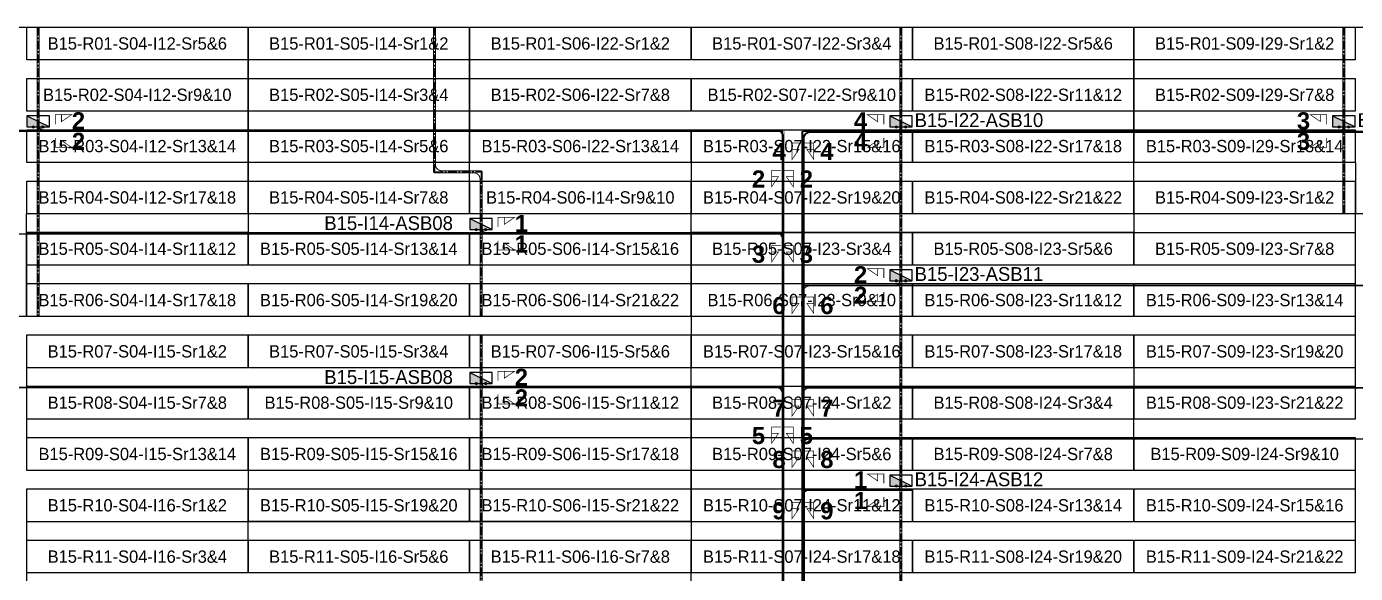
# Model space of a CAD drawing. Header units: metres. Extents: x 531263 to 531754, y 2674954 to 2675327.
# Drawn here: x 531365.4 to 531559.8, y 2675246.7 to 2675326.7 of the extents above; entities that cross this region are included whole.
import ezdxf
from ezdxf.enums import TextEntityAlignment as Align

# ---------------------------------------------------------------- set-up
doc = ezdxf.new("R2010")
doc.units = ezdxf.units.M
doc.header["$MEASUREMENT"] = 0
doc.linetypes.add('CENTER', pattern=[2, 1.25, -0.25, 0.25, -0.25])
doc.layers.add('Boundary-12.5 MW Block', color=6, linetype='Continuous', lineweight=9)
doc.layers.add('PILE', color=1, linetype='Continuous', lineweight=15)
for name, color, linetype in [('DC Trench BL-15', 114, 'Continuous'), ('E-Inverter Grouping', 2, 'Continuous'), ('Inverter Block-15', 7, 'Continuous'), ('LT Cable(AG) INV to LT Panel BL-15', 2, 'Continuous'), ('Messenger Wire Block-14 (Master Path)', 30, 'Continuous'), ('Messenger Wire Block-14 (MW Path)', 191, 'Continuous'), ('MMS Table Block-15', 8, 'Continuous'), ('Plan Line - DC', 40, 'Continuous'), ('Section Marking BL-15', 2, 'Continuous')]:
    doc.layers.add(name, color=color, linetype=linetype)
doc.styles.add('BoldTextStyle', font='arialbd.ttf')
doc.styles.get("Standard").update_dxf_attribs({"font": 'Adani Regular.ttf'})

# ---------------------------------------------------------------- blocks, each defined once
blk = doc.blocks.new('MMS Table (32.292 x 4.788)')
at = {"color": 0}
blk.add_lwpolyline([(0, -0.002), (0, 4.786), (32.292, 4.786), (32.292, -0.002)], close=True, dxfattribs=at)
at = {"color": 7}
blk.add_attdef('ID1', text='', height=1.8, dxfattribs=at).set_placement((16.146, 2.392), align=Align.MIDDLE_CENTER)
blk = doc.blocks.new('Inverter Block')
h = blk.add_hatch(color=0)
h.dxf.hatch_style = 1
h.paths.add_polyline_path([(-1.46, 2.27), (-1.46, 0.85), (1.46, 0.85)])
at = {"color": 0}
blk.add_lwpolyline([(1.46, 2.27), (-1.46, 2.27), (-1.46, 0.85), (1.46, 0.85)], close=True, dxfattribs=at)
blk.add_lwpolyline([(-1.46, 2.27), (1.46, 0.85)], dxfattribs=at)
at = {"layer": 'PILE'}
for centre in [(-0.61, 0.85), (0.61, 0.85)]:
    blk.add_circle(centre, 0.156, dxfattribs=at)
at = {"color": 7}
blk.add_attdef('ID', (-1.46, 3.01), '', height=1.8, dxfattribs=at)

msp = doc.modelspace()

# ---------------------------------------------------------------- linework, layer by layer
at = {"layer": 'Boundary-12.5 MW Block', "const_width": 0.05}
msp.add_lwpolyline([(531268.32, 2675326.58), (531754.1, 2675326.58), (531754.1, 2675089.29), (531328.1, 2675089.29), (531328.1, 2674954.29), (531263.42, 2674954.29), (531263.42, 2675086.58), (531268.32, 2675086.58)], close=True, dxfattribs=at)
at = {"layer": 'DC Trench BL-15', "color": 40, "const_width": 0.15}
for points in [[(531367.28, 2675326.58), (531366.98, 2675326.58), (531366.98, 2675284.29), (531367.28, 2675284.29)], [(531558.25, 2675326.58), (531557.95, 2675326.58), (531557.95, 2675299.29), (531558.25, 2675299.29)], [(531432.06, 2675281.58), (531431.76, 2675281.58), (531431.76, 2675201.79), (531432.06, 2675201.79)]]:
    msp.add_lwpolyline(points, close=True, dxfattribs=at)
for points in [[(531432.06, 2675305.43), (531431.91, 2675305.58), (531426.14, 2675305.58, -0.414214), (531425.24, 2675306.48), (531425.24, 2675326.58), (531424.94, 2675326.58), (531424.94, 2675305.43), (531425.1, 2675305.28), (531430.86, 2675305.28, -0.414214), (531431.76, 2675304.38), (531431.76, 2675284.29), (531432.06, 2675284.29)], [(531534.12, 2675230.43), (531533.97, 2675230.58), (531494.37, 2675230.58, -0.414214), (531493.47, 2675231.48), (531493.47, 2675326.58), (531493.17, 2675326.58), (531493.17, 2675231.18, 0.414214), (531494.07, 2675230.28), (531532.92, 2675230.28, -0.414214), (531533.82, 2675229.38), (531533.82, 2675201.79), (531534.12, 2675201.79)]]:
    msp.add_lwpolyline(points, format="xyb", close=True, dxfattribs=at)
at = {"layer": 'E-Inverter Grouping'}
for points in [[(531397.78, 2675326.58), (531397.78, 2675299.29), (531365.39, 2675299.29), (531365.39, 2675284.29), (531333.1, 2675284.29), (531333.1, 2675321.79), (531300.71, 2675321.79), (531300.71, 2675326.58)], [(531462.57, 2675284.29), (531365.49, 2675284.29), (531365.49, 2675296.58), (531397.88, 2675296.58), (531397.88, 2675326.58), (531430.18, 2675326.58), (531430.18, 2675304.08), (531462.57, 2675304.08)], [(531527.35, 2675299.29), (531462.67, 2675299.29), (531462.67, 2675306.79), (531430.28, 2675306.79), (531430.28, 2675326.58), (531527.35, 2675326.58)], [(531527.45, 2675296.58), (531527.45, 2675304.08), (531559.74, 2675304.08), (531559.74, 2675269.29), (531527.45, 2675269.29), (531527.45, 2675276.79), (531462.67, 2675276.79), (531462.67, 2675296.58)], [(531462.57, 2675254.29), (531397.88, 2675254.29), (531397.88, 2675261.79), (531365.49, 2675261.79), (531365.49, 2675281.58), (531462.57, 2675281.58)], [(531527.35, 2675266.58), (531559.74, 2675266.58), (531559.74, 2675246.79), (531462.67, 2675246.79), (531462.67, 2675274.08), (531527.35, 2675274.08)], [(531462.57, 2675224.29), (531430.28, 2675224.29), (531430.28, 2675231.79), (531365.49, 2675231.79), (531365.49, 2675259.08), (531397.78, 2675259.08), (531397.78, 2675251.58), (531462.57, 2675251.58)]]:
    msp.add_lwpolyline(points, close=True, dxfattribs=at)
at = {"layer": 'E-Inverter Grouping', "color": 3}
msp.add_lwpolyline([(531624.53, 2675326.58), (531624.53, 2675306.79), (531592.14, 2675306.79), (531592.14, 2675299.29), (531559.84, 2675299.29), (531559.84, 2675306.79), (531527.45, 2675306.79), (531527.45, 2675326.58)], close=True, dxfattribs=at)
at = {"layer": 'LT Cable(AG) INV to LT Panel BL-15'}
for points in [[(531487.71, 2675216.76), (531485.04, 2675216.76, -0.166897), (531484.49, 2675216.95), (531483.03, 2675218.09, 0.103275), (531482.67, 2675218.16), (531476.9, 2675218.16, -0.414214), (531476, 2675219.06), (531476, 2675230.35, -0.031335), (531476.01, 2675230.47), (531476.07, 2675230.94, 0.031335), (531476.07, 2675231.05), (531476.07, 2675310.56, 0.414214), (531475.17, 2675311.46), (531303.25, 2675311.46, -0.414214), (531302.35, 2675312.36), (531302.35, 2675312.69)], [(531485.72, 2675216.78), (531485.05, 2675216.78, -0.166742), (531484.5, 2675216.97), (531483.03, 2675218.11, 0.103275), (531482.67, 2675218.19), (531476.93, 2675218.19, -0.414214), (531476.03, 2675219.09), (531476.03, 2675230.35, -0.031335), (531476.03, 2675230.47), (531476.09, 2675230.94, 0.031335), (531476.1, 2675231.05), (531476.1, 2675310.59, 0.414214), (531475.2, 2675311.49), (531368.03, 2675311.49, -0.414214), (531367.13, 2675312.39), (531367.13, 2675312.69)], [(531487.71, 2675216.73), (531485.03, 2675216.73, -0.167053), (531484.48, 2675216.92), (531483.02, 2675218.06, 0.103275), (531482.66, 2675218.14), (531476.88, 2675218.14, -0.414214), (531475.98, 2675219.04), (531475.98, 2675230.36, -0.031335), (531475.98, 2675230.47), (531476.04, 2675230.94, 0.031335), (531476.05, 2675231.05), (531476.05, 2675295.54, 0.414214), (531475.15, 2675296.44), (531432.81, 2675296.44, -0.414214), (531431.91, 2675297.34), (531431.91, 2675297.69)], [(531487.71, 2675216.68), (531485.02, 2675216.68, -0.167366), (531484.47, 2675216.88), (531483.01, 2675218.01, 0.103275), (531482.65, 2675218.09), (531476.83, 2675218.09, -0.414214), (531475.93, 2675218.99), (531475.93, 2675230.36, -0.031335), (531475.93, 2675230.47), (531475.99, 2675230.94, 0.031335), (531476, 2675231.05), (531476, 2675272.99, 0.414214), (531475.1, 2675273.89), (531335.64, 2675273.89, -0.414214), (531334.74, 2675274.79), (531334.74, 2675275.19)], [(531487.71, 2675216.71), (531485.03, 2675216.71, -0.167209), (531484.47, 2675216.9), (531483.02, 2675218.04, 0.103275), (531482.66, 2675218.11), (531476.85, 2675218.11, -0.414214), (531475.95, 2675219.01), (531475.95, 2675230.36, -0.031335), (531475.96, 2675230.47), (531476.02, 2675230.94, 0.031335), (531476.02, 2675231.05), (531476.02, 2675273.01, 0.414214), (531475.12, 2675273.91), (531432.81, 2675273.91, -0.414214), (531431.91, 2675274.81), (531431.91, 2675275.19)]]:
    msp.add_lwpolyline(points, format="xyb", dxfattribs=at)
at = {"layer": 'LT Cable(AG) INV to LT Panel BL-15', "color": 5}
for points in [[(531490.75, 2675217.36), (531487.24, 2675217.36, -0.414214), (531486.34, 2675218.26), (531486.34, 2675221.38, 0.214019), (531486.04, 2675222.05), (531479.32, 2675228.03, -0.214019), (531479.02, 2675228.7), (531479.02, 2675230.36, -0.0289), (531479.03, 2675230.46), (531479.08, 2675230.94, 0.028904), (531479.09, 2675231.05), (531479.09, 2675310.38, -0.414218), (531479.99, 2675311.28), (531492.42, 2675311.28, 0.414214), (531493.32, 2675312.18), (531493.32, 2675312.69)], [(531490.75, 2675217.39), (531487.26, 2675217.39, -0.414214), (531486.36, 2675218.29), (531486.36, 2675221.39, 0.214019), (531486.06, 2675222.06), (531479.35, 2675228.04, -0.214019), (531479.05, 2675228.71), (531479.05, 2675230.36, -0.0289), (531479.05, 2675230.46), (531479.11, 2675230.94, 0.028904), (531479.11, 2675231.04), (531479.11, 2675310.35, -0.414218), (531480.01, 2675311.25), (531557.2, 2675311.25, 0.414214), (531558.1, 2675312.15), (531558.1, 2675312.69)], [(531490.75, 2675217.41), (531487.29, 2675217.41, -0.414214), (531486.39, 2675218.31), (531486.39, 2675221.4, 0.214019), (531486.09, 2675222.07), (531479.37, 2675228.05, -0.214019), (531479.07, 2675228.72), (531479.07, 2675230.36, -0.0289), (531479.08, 2675230.46), (531479.13, 2675230.94, 0.028904), (531479.14, 2675231.04), (531479.14, 2675310.33, -0.414218), (531480.04, 2675311.23), (531654.38, 2675311.23, 0.414214), (531655.28, 2675312.13), (531655.28, 2675312.69)], [(531490.75, 2675217.44), (531487.31, 2675217.44, -0.414214), (531486.41, 2675218.34), (531486.41, 2675221.41, 0.214019), (531486.11, 2675222.08), (531479.4, 2675228.06, -0.214019), (531479.1, 2675228.73), (531479.1, 2675230.35, -0.0289), (531479.1, 2675230.46), (531479.16, 2675230.94, 0.028904), (531479.16, 2675231.04), (531479.16, 2675310.3, -0.414218), (531480.06, 2675311.2), (531719.16, 2675311.2, 0.414214), (531720.06, 2675312.1), (531720.06, 2675312.69)], [(531488.81, 2675217.31), (531487.19, 2675217.31, -0.414214), (531486.29, 2675218.21), (531486.29, 2675221.36, 0.214019), (531485.99, 2675222.03), (531479.27, 2675228.01, -0.214019), (531478.97, 2675228.68), (531478.97, 2675230.36, -0.0289), (531478.98, 2675230.47), (531479.03, 2675230.94, 0.028904), (531479.04, 2675231.05), (531479.04, 2675287.93, -0.414218), (531479.94, 2675288.83), (531492.42, 2675288.83, 0.414214), (531493.32, 2675289.73), (531493.32, 2675290.19)], [(531488.81, 2675217.34), (531487.21, 2675217.34, -0.414214), (531486.31, 2675218.24), (531486.31, 2675221.37, 0.214019), (531486.01, 2675222.04), (531479.3, 2675228.02, -0.214019), (531479, 2675228.69), (531479, 2675230.36, -0.0289), (531479, 2675230.46), (531479.06, 2675230.94, 0.028904), (531479.06, 2675231.05), (531479.06, 2675287.9, -0.414218), (531479.96, 2675288.8), (531589.6, 2675288.8, 0.414214), (531590.5, 2675289.7), (531590.5, 2675290.19)], [(531488.81, 2675217.29), (531487.16, 2675217.29, -0.414214), (531486.26, 2675218.19), (531486.26, 2675221.34, 0.214019), (531485.96, 2675222.02), (531479.25, 2675227.99, -0.214019), (531478.95, 2675228.67), (531478.95, 2675230.36, -0.0289), (531478.95, 2675230.47), (531479.01, 2675230.95, 0.028904), (531479.01, 2675231.05), (531479.01, 2675272.95, -0.414218), (531479.91, 2675273.85), (531686.77, 2675273.85, 0.414214), (531687.67, 2675274.75), (531687.67, 2675275.19)], [(531488.81, 2675217.26), (531487.14, 2675217.26, -0.414214), (531486.24, 2675218.16), (531486.24, 2675221.33, 0.214019), (531485.94, 2675222), (531479.22, 2675227.98, -0.214019), (531478.92, 2675228.65), (531478.92, 2675230.36, -0.0289), (531478.93, 2675230.47), (531478.98, 2675230.95, 0.028904), (531478.99, 2675231.05), (531478.99, 2675265.48, -0.414218), (531479.89, 2675266.38), (531589.6, 2675266.38, 0.414214), (531590.5, 2675267.28), (531590.5, 2675267.69)], [(531486.74, 2675217.32, -0.293328), (531486.21, 2675218.14), (531486.21, 2675221.32, 0.214019), (531485.91, 2675221.99), (531479.2, 2675227.97, -0.214019), (531478.9, 2675228.64), (531478.9, 2675230.37, -0.0289), (531478.9, 2675230.47), (531478.96, 2675230.95, 0.028904), (531478.96, 2675231.05), (531478.96, 2675258, -0.414218), (531479.86, 2675258.9), (531492.42, 2675258.9, 0.414214), (531493.32, 2675259.8), (531493.32, 2675260.19)]]:
    msp.add_lwpolyline(points, format="xyb", dxfattribs=at)
at = {"layer": 'Messenger Wire Block-14 (Master Path)'}
for points in [[(531300.71, 2675311.38), (531475.99, 2675311.38)], [(531475.99, 2675231), (531475.99, 2675311.38)], [(531478.99, 2675231), (531478.99, 2675311.38)], [(531478.99, 2675311.38), (531721.7, 2675311.38)], [(531333.1, 2675296.38), (531475.99, 2675296.38)], [(531478.99, 2675288.88), (531592.14, 2675288.88)], [(531333.1, 2675273.88), (531475.99, 2675273.88)], [(531478.99, 2675273.88), (531689.31, 2675273.88)], [(531478.99, 2675266.38), (531592.14, 2675266.38)], [(531478.99, 2675258.88), (531494.96, 2675258.88)]]:
    msp.add_lwpolyline(points, dxfattribs=at)
at = {"layer": 'Messenger Wire Block-14 (MW Path)', "const_width": 0.1}
for points in [[(531300.71, 2675311.38), (531475.99, 2675311.38)], [(531476.24, 2675231), (531476.24, 2675311.38)], [(531478.74, 2675231), (531478.74, 2675311.38)], [(531478.99, 2675311.38), (531721.7, 2675311.38)], [(531333.1, 2675296.38), (531475.99, 2675296.38)], [(531478.99, 2675288.88), (531592.14, 2675288.88)], [(531333.1, 2675273.88), (531475.99, 2675273.88)], [(531478.99, 2675273.88), (531689.31, 2675273.88)], [(531478.99, 2675266.38), (531592.14, 2675266.38)], [(531479.24, 2675231), (531479.24, 2675266.38)], [(531478.99, 2675258.88), (531494.96, 2675258.88)]]:
    msp.add_lwpolyline(points, dxfattribs=at)
at = {"layer": 'Plan Line - DC', "color": 6, "linetype": 'CENTER'}
for points in [[(531367.13, 2675326.58), (531367.13, 2675284.29)], [(531425.09, 2675326.58), (531425.09, 2675305.43)], [(531493.32, 2675326.58), (531493.32, 2675230.43)], [(531558.1, 2675326.58), (531558.1, 2675299.29)], [(531425.1, 2675305.43), (531431.91, 2675305.43)], [(531431.91, 2675305.43), (531431.91, 2675284.29)], [(531431.91, 2675281.58), (531431.91, 2675201.79)]]:
    msp.add_lwpolyline(points, dxfattribs=at)
at = {"layer": 'Section Marking BL-15', "color": 94, "lineweight": 35, "true_color": 0x00a500, "const_width": 0.1}
for points in [[(531369.63, 2675312.38), (531369.63, 2675313.77), (531372.03, 2675313.77), (531370.55, 2675312.76), (531370.55, 2675313.77)], [(531490.82, 2675312.38), (531490.82, 2675313.77), (531488.42, 2675313.77), (531489.9, 2675312.76), (531489.9, 2675313.77)], [(531555.6, 2675312.38), (531555.6, 2675313.77), (531553.2, 2675313.77), (531554.68, 2675312.76), (531554.68, 2675313.77)], [(531369.63, 2675310.38), (531369.63, 2675308.99), (531372.03, 2675308.99), (531370.55, 2675310), (531370.55, 2675308.99)], [(531490.82, 2675310.38), (531490.82, 2675308.99), (531488.42, 2675308.99), (531489.9, 2675310), (531489.9, 2675308.99)], [(531555.6, 2675310.38), (531555.6, 2675308.99), (531553.2, 2675308.99), (531554.68, 2675310), (531554.68, 2675308.99)], [(531478.79, 2675309.63), (531477.4, 2675309.63), (531477.4, 2675307.23), (531478.41, 2675308.71), (531477.4, 2675308.71)], [(531479.19, 2675309.63), (531480.58, 2675309.63), (531480.58, 2675307.23), (531479.57, 2675308.71), (531480.58, 2675308.71)], [(531475.79, 2675305.63), (531474.4, 2675305.63), (531474.4, 2675303.23), (531475.41, 2675304.71), (531474.4, 2675304.71)], [(531476.19, 2675305.63), (531477.58, 2675305.63), (531477.58, 2675303.23), (531476.57, 2675304.71), (531477.58, 2675304.71)], [(531434.41, 2675297.38), (531434.41, 2675298.77), (531436.81, 2675298.77), (531435.33, 2675297.76), (531435.33, 2675298.77)], [(531434.41, 2675295.38), (531434.41, 2675293.99), (531436.81, 2675293.99), (531435.33, 2675295), (531435.33, 2675293.99)], [(531475.79, 2675294.63), (531474.4, 2675294.63), (531474.4, 2675292.23), (531475.41, 2675293.71), (531474.4, 2675293.71)], [(531476.19, 2675294.63), (531477.58, 2675294.63), (531477.58, 2675292.23), (531476.57, 2675293.71), (531477.58, 2675293.71)], [(531490.82, 2675289.88), (531490.82, 2675291.27), (531488.42, 2675291.27), (531489.9, 2675290.26), (531489.9, 2675291.27)], [(531478.79, 2675287.13), (531477.4, 2675287.13), (531477.4, 2675284.73), (531478.41, 2675286.21), (531477.4, 2675286.21)], [(531479.19, 2675287.13), (531480.58, 2675287.13), (531480.58, 2675284.73), (531479.57, 2675286.21), (531480.58, 2675286.21)], [(531490.82, 2675287.88), (531490.82, 2675286.49), (531488.42, 2675286.49), (531489.9, 2675287.5), (531489.9, 2675286.49)], [(531434.41, 2675274.88), (531434.41, 2675276.27), (531436.81, 2675276.27), (531435.33, 2675275.26), (531435.33, 2675276.27)], [(531434.41, 2675272.88), (531434.41, 2675271.49), (531436.81, 2675271.49), (531435.33, 2675272.5), (531435.33, 2675271.49)], [(531478.79, 2675272.13), (531477.4, 2675272.13), (531477.4, 2675269.73), (531478.41, 2675271.21), (531477.4, 2675271.21)], [(531479.19, 2675272.13), (531480.58, 2675272.13), (531480.58, 2675269.73), (531479.57, 2675271.21), (531480.58, 2675271.21)], [(531475.79, 2675268.13), (531474.4, 2675268.13), (531474.4, 2675265.73), (531475.41, 2675267.21), (531474.4, 2675267.21)], [(531476.19, 2675268.13), (531477.58, 2675268.13), (531477.58, 2675265.73), (531476.57, 2675267.21), (531477.58, 2675267.21)], [(531478.79, 2675264.63), (531477.4, 2675264.63), (531477.4, 2675262.23), (531478.41, 2675263.71), (531477.4, 2675263.71)], [(531479.19, 2675264.63), (531480.58, 2675264.63), (531480.58, 2675262.23), (531479.57, 2675263.71), (531480.58, 2675263.71)], [(531490.82, 2675259.88), (531490.82, 2675261.27), (531488.42, 2675261.27), (531489.9, 2675260.26), (531489.9, 2675261.27)], [(531490.82, 2675257.88), (531490.82, 2675256.49), (531488.42, 2675256.49), (531489.9, 2675257.5), (531489.9, 2675256.49)], [(531478.79, 2675257.13), (531477.4, 2675257.13), (531477.4, 2675254.73), (531478.41, 2675256.21), (531477.4, 2675256.21)], [(531479.19, 2675257.13), (531480.58, 2675257.13), (531480.58, 2675254.73), (531479.57, 2675256.21), (531480.58, 2675256.21)]]:
    msp.add_lwpolyline(points, dxfattribs=at)

# ---------------------------------------------------------------- block references
at = {"layer": 'Inverter Block-15'}
ref = msp.add_blockref('Inverter Block', (531367.13, 2675311.03), dxfattribs=dict(at, xscale=1.124999999976148, yscale=1.124999999976148, zscale=1.124999999976148))
ref.add_attrib('ID', 'B15-I12-ASB09', (531344.19, 2675311.91), dxfattribs={"layer": '0', "color": 7, "height": 2.025})
ref = msp.add_blockref('Inverter Block', (531493.32, 2675311.03), dxfattribs=dict(at, xscale=1.124999999976148, yscale=1.124999999976148, zscale=1.124999999976148))
ref.add_attrib('ID', 'B15-I22-ASB10', (531495.32, 2675311.97), dxfattribs={"layer": '0', "color": 7, "height": 2.025})
ref = msp.add_blockref('Inverter Block', (531558.1, 2675311.03), dxfattribs=dict(at, xscale=1.124999999976148, yscale=1.124999999976148, zscale=1.124999999976148))
ref.add_attrib('ID', 'B15-I29-ASB10', (531560.11, 2675311.97), dxfattribs={"layer": '0', "color": 7, "height": 2.025})
ref = msp.add_blockref('Inverter Block', (531431.91, 2675296.03), dxfattribs=dict(at, xscale=1.124999999976148, yscale=1.124999999976148, zscale=1.124999999976148))
ref.add_attrib('ID', 'B15-I14-ASB08', (531408.98, 2675296.91), dxfattribs={"layer": '0', "color": 7, "height": 2.025})
ref = msp.add_blockref('Inverter Block', (531493.32, 2675288.53), dxfattribs=dict(at, xscale=1.124999999976148, yscale=1.124999999976148, zscale=1.124999999976148))
ref.add_attrib('ID', 'B15-I23-ASB11', (531495.32, 2675289.47), dxfattribs={"layer": '0', "color": 7, "height": 2.025})
ref = msp.add_blockref('Inverter Block', (531431.91, 2675273.53), dxfattribs=dict(at, xscale=1.124999999976148, yscale=1.124999999976148, zscale=1.124999999976148))
ref.add_attrib('ID', 'B15-I15-ASB08', (531408.98, 2675274.41), dxfattribs={"layer": '0', "color": 7, "height": 2.025})
ref = msp.add_blockref('Inverter Block', (531493.32, 2675258.53), dxfattribs=dict(at, xscale=1.124999999976148, yscale=1.124999999976148, zscale=1.124999999976148))
ref.add_attrib('ID', 'B15-I24-ASB12', (531495.32, 2675259.47), dxfattribs={"layer": '0', "color": 7, "height": 2.025})
at = {"layer": 'MMS Table Block-15'}
for p, values in [((531365.49, 2675321.79), {'ID1': 'B15-R01-S04-I12-Sr5&6'}), ((531397.88, 2675321.79), {'ID1': 'B15-R01-S05-I14-Sr1&2'}), ((531430.28, 2675321.79), {'ID1': 'B15-R01-S06-I22-Sr1&2'}), ((531462.67, 2675321.79), {'ID1': 'B15-R01-S07-I22-Sr3&4'}), ((531495.06, 2675321.79), {'ID1': 'B15-R01-S08-I22-Sr5&6'}), ((531527.45, 2675321.79), {'ID1': 'B15-R01-S09-I29-Sr1&2'}), ((531365.49, 2675314.29), {'ID1': 'B15-R02-S04-I12-Sr9&10'}), ((531397.88, 2675314.29), {'ID1': 'B15-R02-S05-I14-Sr3&4'}), ((531430.28, 2675314.29), {'ID1': 'B15-R02-S06-I22-Sr7&8'}), ((531462.67, 2675314.29), {'ID1': 'B15-R02-S07-I22-Sr9&10'}), ((531495.06, 2675314.29), {'ID1': 'B15-R02-S08-I22-Sr11&12'}), ((531527.45, 2675314.29), {'ID1': 'B15-R02-S09-I29-Sr7&8'}), ((531365.49, 2675306.79), {'ID1': 'B15-R03-S04-I12-Sr13&14'}), ((531397.88, 2675306.79), {'ID1': 'B15-R03-S05-I14-Sr5&6'}), ((531430.28, 2675306.79), {'ID1': 'B15-R03-S06-I22-Sr13&14'}), ((531462.67, 2675306.79), {'ID1': 'B15-R03-S07-I22-Sr15&16'}), ((531495.06, 2675306.79), {'ID1': 'B15-R03-S08-I22-Sr17&18'}), ((531527.45, 2675306.79), {'ID1': 'B15-R03-S09-I29-Sr13&14'}), ((531365.49, 2675299.29), {'ID1': 'B15-R04-S04-I12-Sr17&18'}), ((531397.88, 2675299.29), {'ID1': 'B15-R04-S05-I14-Sr7&8'}), ((531430.28, 2675299.29), {'ID1': 'B15-R04-S06-I14-Sr9&10'}), ((531462.67, 2675299.29), {'ID1': 'B15-R04-S07-I22-Sr19&20'}), ((531495.06, 2675299.29), {'ID1': 'B15-R04-S08-I22-Sr21&22'}), ((531527.45, 2675299.29), {'ID1': 'B15-R04-S09-I23-Sr1&2'}), ((531365.49, 2675291.79), {'ID1': 'B15-R05-S04-I14-Sr11&12'}), ((531397.88, 2675291.79), {'ID1': 'B15-R05-S05-I14-Sr13&14'}), ((531430.28, 2675291.79), {'ID1': 'B15-R05-S06-I14-Sr15&16'}), ((531462.67, 2675291.79), {'ID1': 'B15-R05-S07-I23-Sr3&4'}), ((531495.06, 2675291.79), {'ID1': 'B15-R05-S08-I23-Sr5&6'}), ((531527.45, 2675291.79), {'ID1': 'B15-R05-S09-I23-Sr7&8'}), ((531365.49, 2675284.29), {'ID1': 'B15-R06-S04-I14-Sr17&18'}), ((531397.88, 2675284.29), {'ID1': 'B15-R06-S05-I14-Sr19&20'}), ((531430.28, 2675284.29), {'ID1': 'B15-R06-S06-I14-Sr21&22'}), ((531462.67, 2675284.29), {'ID1': 'B15-R06-S07-I23-Sr9&10'}), ((531495.06, 2675284.29), {'ID1': 'B15-R06-S08-I23-Sr11&12'}), ((531527.45, 2675284.29), {'ID1': 'B15-R06-S09-I23-Sr13&14'}), ((531365.49, 2675276.79), {'ID1': 'B15-R07-S04-I15-Sr1&2'}), ((531397.88, 2675276.79), {'ID1': 'B15-R07-S05-I15-Sr3&4'}), ((531430.28, 2675276.79), {'ID1': 'B15-R07-S06-I15-Sr5&6'}), ((531462.67, 2675276.79), {'ID1': 'B15-R07-S07-I23-Sr15&16'}), ((531495.06, 2675276.79), {'ID1': 'B15-R07-S08-I23-Sr17&18'}), ((531527.45, 2675276.79), {'ID1': 'B15-R07-S09-I23-Sr19&20'}), ((531365.49, 2675269.29), {'ID1': 'B15-R08-S04-I15-Sr7&8'}), ((531397.88, 2675269.29), {'ID1': 'B15-R08-S05-I15-Sr9&10'}), ((531430.28, 2675269.29), {'ID1': 'B15-R08-S06-I15-Sr11&12'}), ((531462.67, 2675269.29), {'ID1': 'B15-R08-S07-I24-Sr1&2'}), ((531495.06, 2675269.29), {'ID1': 'B15-R08-S08-I24-Sr3&4'}), ((531527.45, 2675269.29), {'ID1': 'B15-R08-S09-I23-Sr21&22'}), ((531365.49, 2675261.79), {'ID1': 'B15-R09-S04-I15-Sr13&14'}), ((531397.88, 2675261.79), {'ID1': 'B15-R09-S05-I15-Sr15&16'}), ((531430.28, 2675261.79), {'ID1': 'B15-R09-S06-I15-Sr17&18'}), ((531462.67, 2675261.79), {'ID1': 'B15-R09-S07-I24-Sr5&6'}), ((531495.06, 2675261.79), {'ID1': 'B15-R09-S08-I24-Sr7&8'}), ((531527.45, 2675261.79), {'ID1': 'B15-R09-S09-I24-Sr9&10'}), ((531365.49, 2675254.29), {'ID1': 'B15-R10-S04-I16-Sr1&2'}), ((531397.88, 2675254.29), {'ID1': 'B15-R10-S05-I15-Sr19&20'}), ((531430.28, 2675254.29), {'ID1': 'B15-R10-S06-I15-Sr21&22'}), ((531462.67, 2675254.29), {'ID1': 'B15-R10-S07-I24-Sr11&12'}), ((531495.06, 2675254.29), {'ID1': 'B15-R10-S08-I24-Sr13&14'}), ((531527.45, 2675254.29), {'ID1': 'B15-R10-S09-I24-Sr15&16'}), ((531365.49, 2675246.79), {'ID1': 'B15-R11-S04-I16-Sr3&4'}), ((531397.88, 2675246.79), {'ID1': 'B15-R11-S05-I16-Sr5&6'}), ((531430.28, 2675246.79), {'ID1': 'B15-R11-S06-I16-Sr7&8'}), ((531462.67, 2675246.79), {'ID1': 'B15-R11-S07-I24-Sr17&18'}), ((531495.06, 2675246.79), {'ID1': 'B15-R11-S08-I24-Sr19&20'}), ((531527.45, 2675246.79), {'ID1': 'B15-R11-S09-I24-Sr21&22'})]:
    msp.add_blockref('MMS Table (32.292 x 4.788)', p, dxfattribs=at).add_auto_attribs(values)

# ---------------------------------------------------------------- texts
at = {"layer": 'Section Marking BL-15', "color": 94, "true_color": 0x00a500, "style": 'BoldTextStyle'}
for s, p in [('2', (531373.03, 2675312.88)), ('4', (531487.42, 2675312.88)), ('3', (531552.2, 2675312.88)), ('2', (531373.03, 2675309.88)), ('4', (531487.42, 2675309.88)), ('3', (531552.2, 2675309.88)), ('4', (531475.49, 2675308.38)), ('4', (531482.49, 2675308.38)), ('2', (531472.49, 2675304.38)), ('2', (531479.49, 2675304.38)), ('1', (531437.81, 2675297.88)), ('1', (531437.81, 2675294.88)), ('3', (531472.49, 2675293.38)), ('3', (531479.49, 2675293.38)), ('2', (531487.42, 2675290.38)), ('2', (531487.42, 2675287.38)), ('6', (531475.49, 2675285.88)), ('6', (531482.49, 2675285.88)), ('2', (531437.81, 2675275.38)), ('2', (531437.81, 2675272.38)), ('7', (531475.49, 2675270.88)), ('7', (531482.49, 2675270.88)), ('5', (531472.49, 2675266.88)), ('5', (531479.49, 2675266.88)), ('8', (531475.49, 2675263.38)), ('8', (531482.49, 2675263.38)), ('1', (531487.42, 2675260.38)), ('1', (531487.42, 2675257.38)), ('9', (531475.49, 2675255.88)), ('9', (531482.49, 2675255.88))]:
    msp.add_text(s, height=2.5, dxfattribs=at).set_placement(p, align=Align.MIDDLE_CENTER)

doc.saveas('drawing.dxf')
